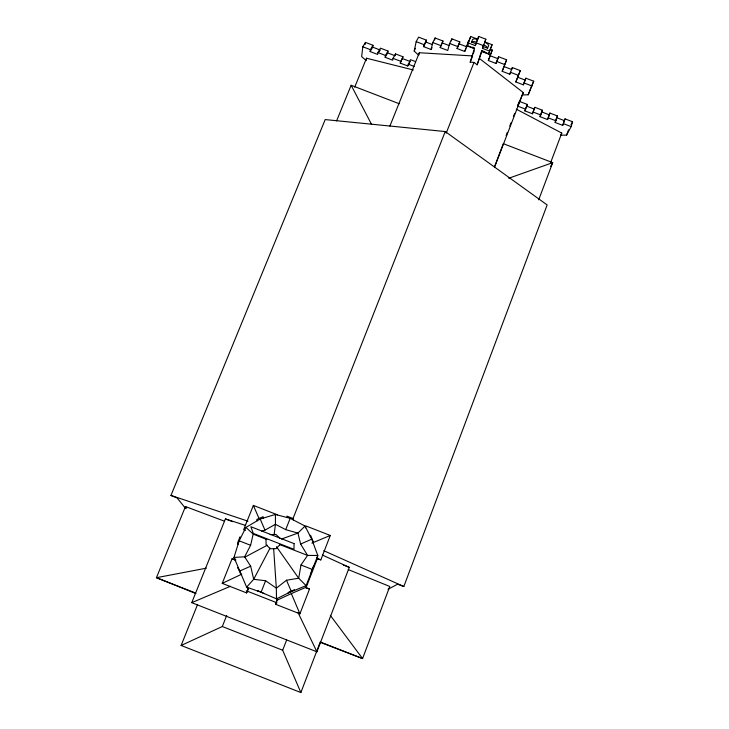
<?xml version="1.0" encoding="UTF-8"?>
<svg xmlns="http://www.w3.org/2000/svg" width="729" height="729" viewBox="0 0 729 729"><rect width="100%" height="100%" fill="white"/><g stroke="black" fill="none" stroke-linecap="round" stroke-linejoin="round"><path stroke-width="1.09" d="M293.304 519.95L293.322 518.62L287.007 516.159L287.062 517.517M294.425 590.253L294.452 589.697L288.174 592.495L288.219 593.023L306.107 585.642L317.808 555.498L311.72 539.159L305.023 526.028L290.178 518.328L275.398 514.455L260.198 519.021L245.955 527.395L239.148 540.809L233.982 557.403L246.621 587.146L248.288 589.087L246.612 592.923L222.236 583.364L232.077 558.715L235.868 560.1L233.982 557.403L244.634 556.819L250.612 545.292L253.182 534.102L245.955 527.395M402.654 58.639L410.145 61.509L407.757 65.975L400.23 63.095L403.009 56.789L395.501 53.91L393.022 58.347L392.694 60.206L385.167 57.318L387.682 52.907L387.992 51.039L380.483 48.16L377.914 52.561L377.64 54.429L370.113 51.549L372.729 47.175L372.984 45.289L365.475 42.41L362.814 46.774L361.648 56.589L366.213 60.598L366.514 58.22L413.297 69.966M365.238 44.369L365.475 42.41M274.186 534.293L275.444 524.297L275.398 514.455M370.113 51.549L370.368 49.663L372.984 45.289M385.167 57.318L385.468 55.45L387.992 51.039M305.351 527.869L306.107 526.019L330.283 535.46L320.815 559.899L316.869 558.587L317.808 555.498L307.574 555.398L300.986 565.002L298.69 578.234L306.107 585.642L305.588 587.647L309.515 589.041L299.911 613.818L275.498 604.25L277.02 600.213L291.345 593.606L305.642 587.428L309.515 589.041M395.501 53.91L395.173 55.778L387.682 52.907M310.308 536.398L310.508 535.25L313.224 541.501L312.996 542.586M400.23 63.095L403.009 56.789M407.757 65.975L410.518 59.669L415.521 61.582M418.765 55.295L414.2 51.121L416.168 41.653L418.601 37.143L426.419 40.131L423.604 46.647L431.103 49.517L432.042 47.695M418.956 54.438L419.321 52.734L472.647 55.933L470.205 62.138L474.014 62.384L477.14 64.799L482.224 50.41M423.604 46.647L426.419 40.131M431.103 49.517L432.744 42.546L435.095 37.99L442.986 41.015L440.188 47.585L447.761 50.483L449.62 43.467L451.871 38.865L459.835 41.908L457.065 48.533L464.71 51.458L466.004 48.679M434.621 39.986L435.095 37.99M440.188 47.585L442.986 41.015M275.498 604.25L277.084 600.377L276.519 598.855L276.318 588.175L265.611 580.74L253.701 579.318L250.667 566.205L244.634 556.819M451.342 40.87L451.871 38.865M457.065 48.533L459.835 41.908M310.991 572.839L313.689 565.668L313.452 566.488M516.269 109.15L561.777 133.088L560.674 135.157L566.542 135.147L571.171 126.627L572.566 121.761L565.021 118.873L562.706 125.37L555.143 122.472L556.327 118.608M464.71 51.458L468.583 40.97L467.435 44.87M470.205 62.138L474.451 48.36L467.353 45.645L468.164 42.893L470.679 36.514L477.805 39.248L478.671 36.45L485.842 39.193L484.94 41.972L492.075 44.706L488.667 53.8L481.559 51.085L477.14 64.799M470.679 36.514L467.353 45.645M562.706 125.37L565.021 118.873M468.164 42.893L475.299 45.617L478.671 36.45M555.143 122.472L557.475 115.984L549.93 113.086L547.579 119.565L540.016 116.667L542.385 110.197L534.849 107.309L532.452 113.77L524.889 110.872L527.313 104.42L519.285 101.349M473.285 53.873L474.233 50.793M547.579 119.565L549.93 113.086M488.667 53.8L489.578 51.085L482.434 48.351L485.842 39.193M482.434 48.351L483.719 44.779L486.525 46.492L487.619 48.214L488.676 45.526L487.583 43.804L484.776 42.091M540.016 116.667L542.385 110.197M522.265 94.943L528.215 94.797L533.719 81.211L525.873 78.203L523.349 84.837L515.831 81.958L520.269 70.595L512.359 67.569L509.781 74.221L502.19 71.324L506.6 59.805L498.627 56.753L495.984 63.432L488.33 60.507L492.294 50.037L490.289 49.271M488.33 60.507L492.294 50.037M532.452 113.77L534.849 107.309M524.889 110.872L527.313 104.42M495.984 63.432L498.627 56.753M517.909 105.131L518.939 102.297M523.349 84.837L525.873 78.203M246.612 592.923L248.106 588.877L247.259 586.918M502.19 71.324L506.6 59.805M388.019 589.287L397.606 584.202L403.83 586.508L547.151 204.94L445.228 131.548L325.198 119.583L170.96 495.438L177.156 497.998L185.795 508.696M515.831 81.958L520.269 70.595M550.696 162.449L561.777 133.088M538.695 199.828L552.71 162.649L503.292 143.677L494.472 166.895M566.542 135.147L568.529 129.853M197.395 604.942L181.129 645.466L300.867 692.55L320.149 642.285L362.568 658.569L389.778 586.471L348.216 569.559M245.591 525.445L225.416 518.911L191.745 602.673L316.905 651.799L349.291 567.362L322.391 555.042M509.781 74.221L510.51 72.317L518.474 75.36M512.359 67.569L511.63 69.474L504.085 66.594M506.108 135.539L507.329 132.377M509.762 126.035L510.983 122.873M513.426 116.54L514.638 113.369M494.462 167.451L523.276 92.556L479.582 58.584M528.215 94.797L530.794 88.081M306.153 587.456L317.644 557.849M300.867 692.55L282.67 650.232L286.597 640.117M292.785 519.148L445.228 131.548M446.194 133.161L474.014 62.384M489.578 51.085L492.075 44.706M471.563 42.072L472.629 39.384L474.451 38.783L477.623 39.348L476.556 42.045L473.394 41.471L471.563 42.072L476.028 43.776L475.299 45.617M270.04 548.099L253.701 579.309L246.621 587.146L261.082 592.24L265.611 580.74M279.453 544.481L307.574 555.398L300.63 544.062L297.933 533.09L285.722 529.655L290.178 518.328M181.129 645.466L222.309 626.53L226.71 615.44M277.494 514.838L253.355 505.407L243.65 529.719L245.545 530.384M414.2 51.121L415.348 48.269M389.906 126.062L419.321 52.734M336.588 120.896L351.15 85.266L399.292 103.755M354.686 87.198L366.514 58.22M224.496 521.208L185.458 506.555L156.434 577.696L195.946 593.552M517.991 105.067L523.276 92.556M531.159 87.125L533.719 81.211M253.182 534.129L266.887 539.542M557.475 115.984L556.628 117.651L564.146 120.531M570.944 124.75L572.566 121.761M550.623 166.458L552.71 162.649L508.714 178.277M379.18 51.795L380.201 50.037L372.729 47.175M280.218 544.381L276.145 548.636L270.286 548.773L266.094 544.709L266.012 538.831M305.023 526.028L297.933 533.09L281.449 539.068M276.473 546.695L298.68 578.225L286.488 580.229L276.337 588.175L273.667 548.809M261.757 531.204L264.964 530.12L275.444 524.297L285.722 529.655M244.497 557.375L267.261 545.228M222.236 583.364L241.755 574.17M239.467 571.162L250.667 566.205M300.63 544.062L311.72 539.159M191.745 602.673L230.446 586.28M311.884 543.114L330.283 535.46M206.362 568.173L156.434 577.696L195.363 592.969M270.094 534.576L275.945 534.448L280.136 538.503M481.732 50.939L484.885 51.513M170.96 495.438L247.96 521.171M476.155 42.856L483.327 45.599M483.163 46.501L487.619 48.214M466.423 45.617L474.488 48.697M482.215 51.659L490.28 54.748M459.27 43.922L466.861 46.82M490.335 55.805L497.934 58.712M449.62 43.467L457.63 46.528M496.677 61.473L504.696 64.544M442.485 43.011L449.064 45.526M432.744 42.546L440.69 45.59M425.973 42.118L432.507 44.615M517.617 77.201L525.099 80.062M416.168 41.653L424.041 44.66M524.124 82.988L532.024 86.013M526.557 106.124L534.075 109.004M541.592 111.883L549.11 114.763M362.814 46.774L370.368 49.663M377.914 52.561L385.468 55.45M393.022 58.347L400.576 61.245M408.131 64.143L414.172 66.457M517.563 106.079L525.636 109.177M533.227 112.084L540.809 114.991M548.399 117.898L555.99 120.804M563.581 123.72L571.171 126.627M225.416 518.911L232.423 521.654M343.268 565.002L349.291 567.362M239.148 540.809L250.612 545.292M300.986 565.002L312.285 569.431M246.302 590.791L277.011 602.819M320.286 641.985L362.568 658.569L330.319 615.376M222.309 626.53L282.67 650.232M232.077 558.715L235.102 560M261.082 592.24L276.519 598.855L291.318 591.474L286.488 580.229M316.969 558.25L320.815 559.899M323.731 550.668L403.83 586.508M472.784 47.103L474.652 48.232M185.458 506.555L186.642 508.049M240.971 574.516L237.718 567.472L238.31 568.274M258.039 591.164L257.656 590.618L264.335 593.634M238.064 544.299L237.463 543.233L240.014 536.845L240.588 537.975M351.15 85.266L371.635 124.531M298.088 612.715L316.905 651.799M253.355 505.407L258.977 518.31M260.198 519.021L264.964 530.12M291.345 593.606L299.911 613.818M257.209 520.77L256.827 519.449L263.069 516.706L263.388 518.055M294.088 543.624L293.96 549.338L253.291 533.428L250.867 526.721L294.088 543.624"/></g></svg>
